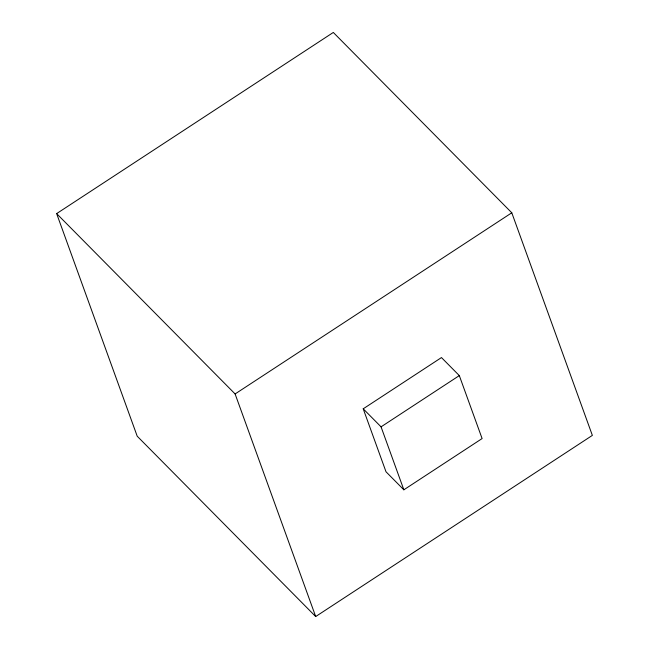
<?xml version="1.0" encoding="UTF-8"?>
<svg xmlns="http://www.w3.org/2000/svg" width="649" height="649" viewBox="0 0 649 649"><rect width="100%" height="100%" fill="white"/><g stroke="black" fill="none" stroke-linecap="round" stroke-linejoin="round"><path stroke-width="0.97" d="M56.641 213.61L333.31 32.45L511.785 212.791L592.359 435.39L315.69 616.55L137.215 436.209L56.641 213.61L235.108 393.951L315.69 616.55M235.108 393.951L511.785 212.791M363.213 408.813L441.466 357.567L459.314 375.601L482.102 438.562L403.848 489.808L386.001 471.774L363.213 408.813L381.06 426.847L403.848 489.808M381.06 426.847L459.314 375.601"/></g></svg>
